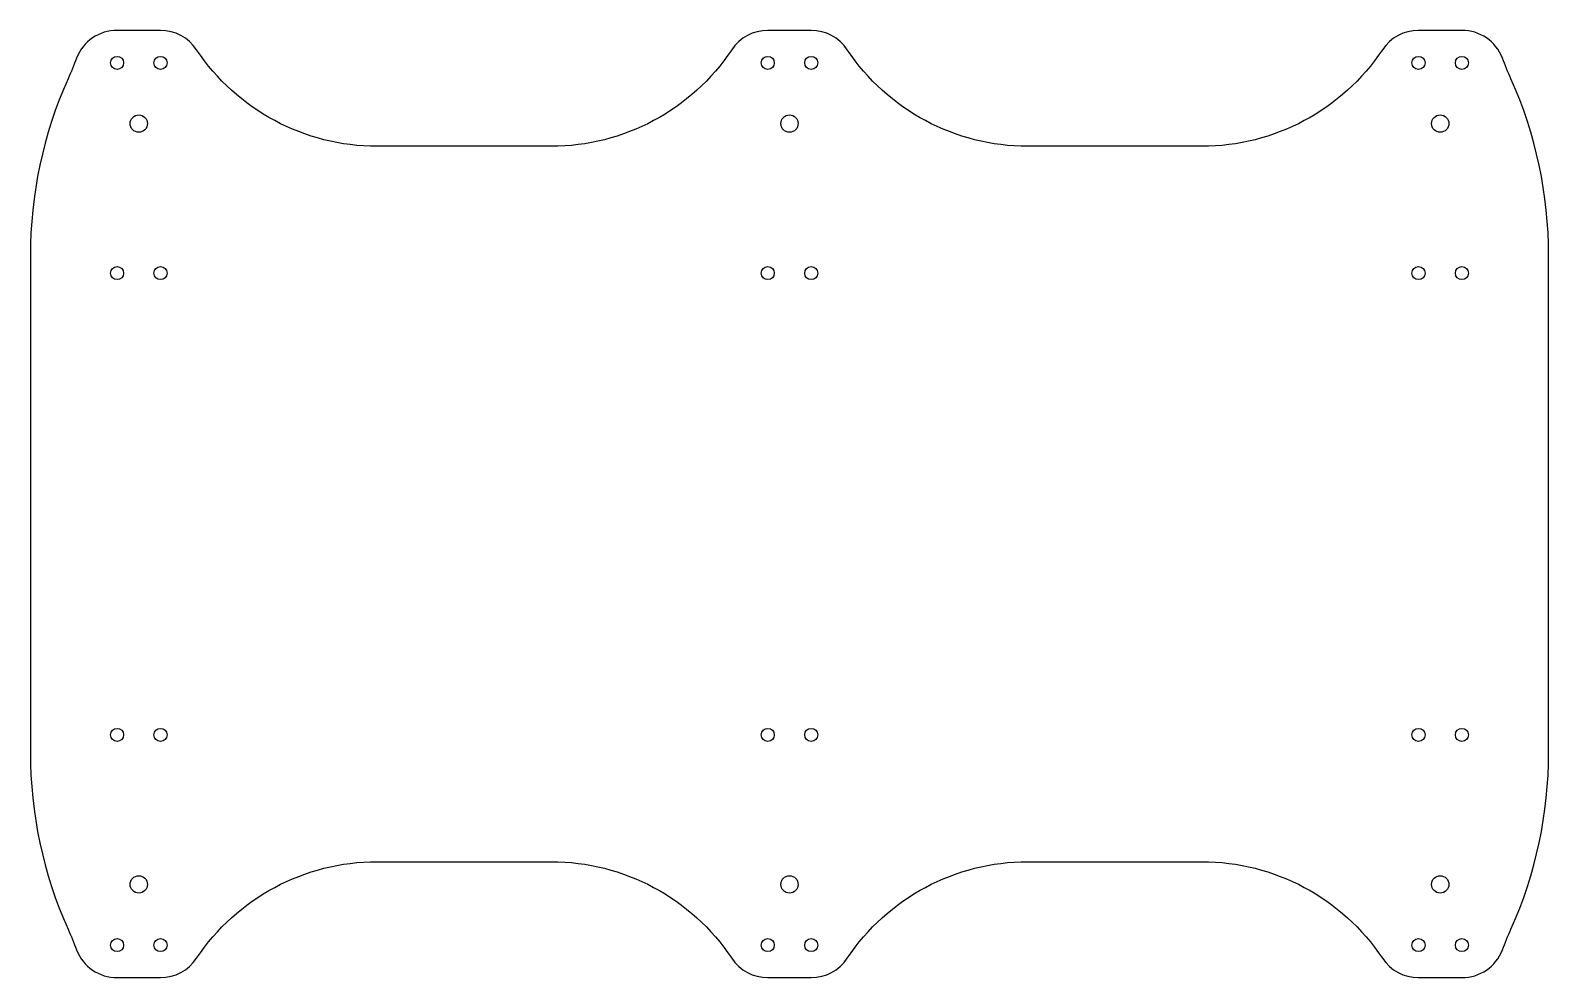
# Model space of a CAD drawing. Header units: millimetres. Extents: x -175 to 175, y -109 to 109.
import ezdxf

# ---------------------------------------------------------------- set-up
doc = ezdxf.new("R2010")
doc.units = ezdxf.units.MM

msp = doc.modelspace()

# ---------------------------------------------------------------- linework, layer by layer
msp.add_lwpolyline([(-175, -57.31, 0.105313), (-166.32, -98.06, -0.012968), (-164.33, -102.85, 0.310148), (-155, -109.25), (-145, -109.25, 0.250935), (-136.68, -104.79, -0.250935), (-95.06, -82.5), (-54.94, -82.5, -0.250935), (-13.32, -104.79, 0.250935), (-5, -109.25), (5, -109.25, 0.250935), (13.32, -104.79, -0.250935), (54.94, -82.5), (95.06, -82.5, -0.250935), (136.68, -104.79, 0.250935), (145, -109.25), (155, -109.25, 0.310148), (164.33, -102.85, -0.012968), (166.32, -98.06, 0.105313), (175, -57.31), (175, 57.31, 0.105313), (166.32, 98.06, -0.012968), (164.33, 102.85, 0.310148), (155, 109.25), (145, 109.25, 0.250935), (136.68, 104.79, -0.250935), (95.06, 82.5), (54.94, 82.5, -0.250935), (13.32, 104.79, 0.250935), (5, 109.25), (-5, 109.25, 0.250935), (-13.32, 104.79, -0.250935), (-54.94, 82.5), (-95.06, 82.5, -0.250935), (-136.68, 104.79, 0.250935), (-145, 109.25), (-155, 109.25, 0.310148), (-164.33, 102.85, -0.012968), (-166.32, 98.06, 0.105313), (-175, 57.31)], format="xyb", close=True)
for centre, radius in [((-155, 101.75), 1.5), ((-145, 101.75), 1.5), ((-5, 101.75), 1.5), ((5, 101.75), 1.5), ((145, 101.75), 1.5), ((155, 101.75), 1.5), ((-150, 87.75), 2), ((0, 87.75), 2), ((150, 87.75), 2), ((-155, 53.25), 1.5), ((-145, 53.25), 1.5), ((-5, 53.25), 1.5), ((5, 53.25), 1.5), ((145, 53.25), 1.5), ((155, 53.25), 1.5), ((-155, -53.25), 1.5), ((-145, -53.25), 1.5), ((-5, -53.25), 1.5), ((5, -53.25), 1.5), ((145, -53.25), 1.5), ((155, -53.25), 1.5), ((-150, -87.75), 2), ((0, -87.75), 2), ((150, -87.75), 2), ((-155, -101.75), 1.5), ((-145, -101.75), 1.5), ((-5, -101.75), 1.5), ((5, -101.75), 1.5), ((145, -101.75), 1.5), ((155, -101.75), 1.5)]:
    msp.add_circle(centre, radius)

doc.saveas('drawing.dxf')
